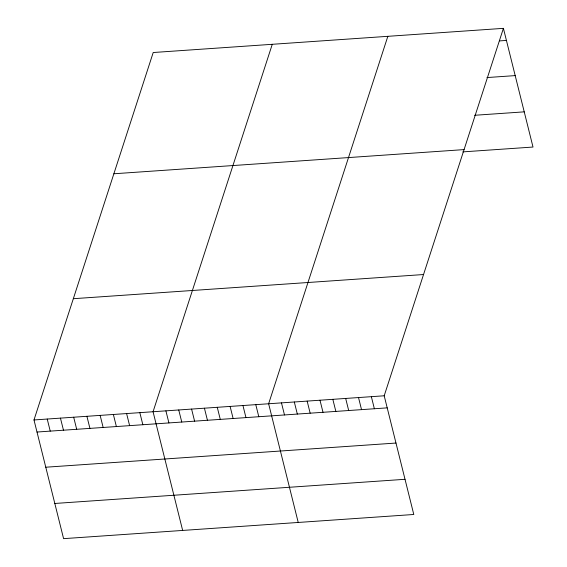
<?xml version="1.0" encoding="UTF-8"?>
<svg xmlns="http://www.w3.org/2000/svg" width="567" height="567" viewBox="0 0 567 567"><rect width="100%" height="100%" fill="white"/><g stroke="black" fill="none" stroke-linecap="round" stroke-linejoin="round"><path stroke-width="0.85" d="M503.411 28.35L384.199 395.787L413.79 514.482L63.589 538.65L33.992 419.956L153.21 52.518L503.411 28.35L533.008 147.044L462.807 151.885M272.273 44.304L153.062 411.741L182.659 530.436M387.842 36.323L268.63 403.768L298.228 522.455M499.577 40.895L506.423 40.42M486.947 77.559L515.197 75.609M474.579 115.285L524.234 111.855M113.868 173.771L464.075 149.603M73.334 298.703L423.542 274.534M33.992 419.956L384.199 395.787M37.004 432.033L387.211 407.864M45.778 467.215L395.986 443.047M54.815 503.468L405.022 479.299M371.357 396.673L374.369 408.75M358.521 397.559L361.526 409.636M345.679 398.452L348.691 410.522M332.836 399.338L335.848 411.408M319.994 400.224L323.006 412.294M307.158 401.11L310.163 413.18M294.316 401.996L297.321 414.066M281.473 402.882L284.485 414.952M255.795 404.654L258.8 416.724M242.952 405.54L245.958 417.61M230.11 406.426L233.122 418.496M217.267 407.312L220.28 419.382M204.425 408.197L207.437 420.267M191.589 409.083L194.594 421.153M178.747 409.969L181.759 422.039M165.904 410.855L168.916 422.925M139.836 412.656L142.841 424.726M126.604 413.57L129.616 425.64M113.372 414.484L116.384 426.554M100.146 415.391L103.151 427.468M86.914 416.306L89.926 428.383M73.682 417.22L76.694 429.29M60.456 418.134L63.469 430.204M47.224 419.048L50.236 431.118"/></g></svg>
